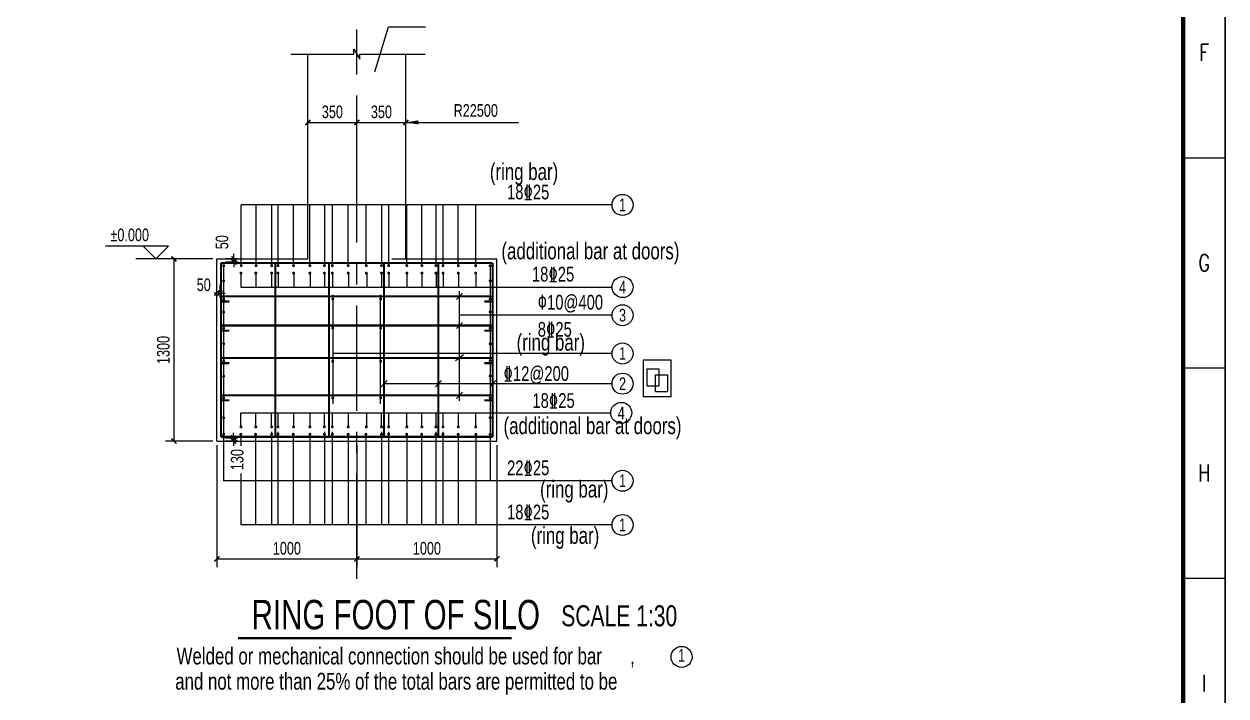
# Model space of a CAD drawing. Extents: x 707031 to 850566, y -411673 to -233438.
# Drawn here: x 762555 to 791166, y -335358 to -319378 of the extents above; entities that cross this region are included whole.
import ezdxf
from ezdxf.enums import TextEntityAlignment as Align

# ---------------------------------------------------------------- set-up
doc = ezdxf.new("R2010")
doc.units = 0
doc.header["$LTSCALE"] = 2000
doc.header["$MEASUREMENT"] = 0
doc.linetypes.add('CENTER', pattern=[2, 1.25, -0.25, 0.25, -0.25])
doc.layers.get('0').update_dxf_attribs({"linetype": 'CONTINUOUS'})
doc.layers.get('DEFPOINTS').update_dxf_attribs({"linetype": 'CONTINUOUS'})
for name, color, linetype in [('2', 151, 'CENTER'), ('4', 2, 'CONTINUOUS'), ('5', 7, 'CONTINUOUS'), ('6', 1, 'CONTINUOUS'), ('S_01', 3, 'CONTINUOUS'), ('S_04', 2, 'CONTINUOUS'), ('S_05_DIMS', 7, 'CONTINUOUS'), ('TK', 1, 'CONTINUOUS')]:
    doc.layers.add(name, color=color, linetype=linetype)
doc.styles.add('KS', font='kstxt.shx', dxfattribs={"width": 0.75, "bigfont": 'kshz.shx'})
doc.styles.add('TK-HZ', font='txt.shx', dxfattribs={"width": 0.8, "bigfont": 'hztxt.shx'})
doc.dimstyles.new('KS100', dxfattribs={"dimtxt": 300, "dimasz": 120, "dimexe": 200, "dimexo": 100, "dimgap": 100, "dimtad": 1, "dimdec": 0, "dimzin": 14, "dimdsep": 46, "dimtxsty": 'KS', "dimblk": 'ARCHTICK', "dimcen": -900, "dimclrd": 7, "dimclre": 7, "dimclrt": 2, "dimadec": 0, "dimazin": 0, "dimtfac": 1, "dimtdec": 0, "dimtix": 1, "dimtmove": 2, "dimatfit": 2, "dimfxl": 1, "dimtfill": 1, "dimtfillclr": 256, "dimtolj": 1, "dimtzin": 14, "dimarcsym": 0})
doc.dimstyles.new('KS30', dxfattribs={"dimtxt": 300, "dimasz": 120, "dimexe": 200, "dimexo": 100, "dimgap": 100, "dimtad": 1, "dimdec": 0, "dimlfac": 0.3, "dimzin": 14, "dimdsep": 46, "dimtxsty": 'KS', "dimblk": 'ARCHTICK', "dimcen": -900, "dimclrd": 7, "dimclre": 7, "dimclrt": 2, "dimadec": 0, "dimazin": 0, "dimtfac": 1, "dimtdec": 0, "dimtix": 1, "dimtmove": 2, "dimatfit": 2, "dimfxl": 1, "dimtolj": 1, "dimtzin": 14, "dimarcsym": 0})

# ---------------------------------------------------------------- blocks, each defined once
blk = doc.blocks.new('A1-1')
at = {"layer": 'TK', "color": 7}
for p, q in [((83100, 29700), (84100, 29700)), ((83100, 24700), (84100, 24700)), ((83100, 19700), (84100, 19700))]:
    blk.add_line(p, q, dxfattribs=at)
for points, const_width in [([(0, 0), (84100, 0), (84100, 59400), (3.637978807091713e-12, 59400)], 35), ([(2500, 999.9999999999997), (83100, 999.9999999999997), (83100, 58400), (2500.000000000004, 58400)], 100)]:
    blk.add_lwpolyline(points, close=True, dxfattribs=dict(at, const_width=const_width))
at = {"layer": 'TK', "color": 7, "style": 'TK-HZ', "width": 0.75}
for s, p in [('F', (83600, 32200)), ('G', (83600, 27200)), ('H', (83600, 22200)), ('I', (83600, 17200))]:
    blk.add_text(s, height=400, dxfattribs=at).set_placement(p, align=Align.MIDDLE_CENTER)
blk = doc.blocks.new('_ArchTick')
at = {"color": 0, "linetype": 'ByBlock', "const_width": 0.3}
blk.add_lwpolyline([(-0.5, -0.5), (0.5, 0.5)], dxfattribs=at)
blk = doc.blocks.new('*D166')
at = {"layer": '5', "color": 7, "lineweight": -2, "transparency": 16777216}
for p, q in [((770479.0553980155, -322523.2630632911), (770479.0553980155, -321517.5912833813)), ((771645.7220646773, -322361.770521873), (771645.7220646773, -321517.5912833813)), ((770479.0553980155, -321717.5912833813), (771645.7220646773, -321717.5912833813))]:
    blk.add_line(p, q, dxfattribs=at)
at = {"layer": 'DEFPOINTS', "color": 0, "transparency": 16777216}
for p in [(771645.7220646773, -321717.5912833813), (770479.0553980155, -322623.2630632911), (771645.7220646773, -322461.770521873)]:
    blk.add_point(p, dxfattribs=at)
at = {"layer": '5', "color": 7, "lineweight": -2, "transparency": 16777216, "xscale": 120, "yscale": 120, "zscale": 120, "rotation": 180}
blk.add_blockref('_ArchTick', (770479.0553980155, -321717.5912833813), dxfattribs=at)
at = {"layer": '5', "color": 7, "lineweight": -2, "transparency": 16777216, "xscale": 120, "yscale": 120, "zscale": 120}
blk.add_blockref('_ArchTick', (771645.7220646773, -321717.5912833813), dxfattribs=at)
at = {"layer": '5', "color": 2, "transparency": 16777216, "insert": (771062.3887313465, -321467.5912833813), "char_height": 300, "attachment_point": 5, "style": 'KS'}
blk.add_mtext('\\A1;350', dxfattribs=at)
blk = doc.blocks.new('*D167')
at = {"layer": '5', "color": 7, "lineweight": -2, "transparency": 16777216}
for p, q in [((769312.3887313537, -322361.770521873), (769312.3887313537, -321517.5912833813)), ((770479.0553980155, -322523.2630632911), (770479.0553980155, -321517.5912833813)), ((769312.3887313537, -321717.5912833813), (770479.0553980155, -321717.5912833813))]:
    blk.add_line(p, q, dxfattribs=at)
at = {"layer": 'DEFPOINTS', "color": 0, "transparency": 16777216}
for p in [(770479.0553980155, -321717.5912833813), (769312.3887313537, -322461.770521873), (770479.0553980155, -322623.2630632911)]:
    blk.add_point(p, dxfattribs=at)
at = {"layer": '5', "color": 7, "lineweight": -2, "transparency": 16777216, "xscale": 120, "yscale": 120, "zscale": 120, "rotation": 180}
blk.add_blockref('_ArchTick', (769312.3887313537, -321717.5912833813), dxfattribs=at)
at = {"layer": '5', "color": 7, "lineweight": -2, "transparency": 16777216, "xscale": 120, "yscale": 120, "zscale": 120}
blk.add_blockref('_ArchTick', (770479.0553980155, -321717.5912833813), dxfattribs=at)
at = {"layer": '5', "color": 2, "transparency": 16777216, "insert": (769895.7220646846, -321467.5912833813), "char_height": 300, "attachment_point": 5, "style": 'KS'}
blk.add_mtext('\\A1;350', dxfattribs=at)
blk = doc.blocks.new('*D168')
at = {"layer": '5', "color": 7, "lineweight": -2, "transparency": 16777216}
for p, q in [((767145.7220646872, -329396.4166372758), (767145.7220646872, -332298.5459236788)), ((770479.0553980155, -329396.4166372758), (770479.0553980155, -332298.5459236788)), ((767145.7220646872, -332098.5459236788), (770479.0553980155, -332098.5459236788))]:
    blk.add_line(p, q, dxfattribs=at)
at = {"layer": 'DEFPOINTS', "color": 0, "transparency": 16777216}
for p in [(767145.7220646872, -329296.4166372758), (770479.0553980155, -329296.4166372758), (770479.0553980155, -332098.5459236788)]:
    blk.add_point(p, dxfattribs=at)
at = {"layer": '5', "color": 7, "lineweight": -2, "transparency": 16777216, "xscale": 120, "yscale": 120, "zscale": 120, "rotation": 180}
blk.add_blockref('_ArchTick', (767145.7220646872, -332098.5459236788), dxfattribs=at)
at = {"layer": '5', "color": 7, "lineweight": -2, "transparency": 16777216, "xscale": 120, "yscale": 120, "zscale": 120}
blk.add_blockref('_ArchTick', (770479.0553980155, -332098.5459236788), dxfattribs=at)
at = {"layer": '5', "color": 2, "transparency": 16777216, "insert": (768812.3887313514, -331848.5459236788), "char_height": 300, "attachment_point": 5, "style": 'KS'}
blk.add_mtext('\\A1;1000', dxfattribs=at)
blk = doc.blocks.new('*D169')
at = {"layer": '5', "color": 7, "lineweight": -2, "transparency": 16777216}
for p, q in [((767045.7220646872, -324963.0833039424), (765922.4883596285, -324963.0833039424)), ((766122.4883596285, -324963.0833039424), (766122.4883596285, -329296.4166372758)), ((767045.7220646872, -329296.4166372758), (765922.4883596285, -329296.4166372758))]:
    blk.add_line(p, q, dxfattribs=at)
at = {"layer": 'DEFPOINTS', "color": 0, "transparency": 16777216}
for p in [(767145.7220646872, -324963.0833039424), (766122.4883596285, -329296.4166372758), (767145.7220646872, -329296.4166372758)]:
    blk.add_point(p, dxfattribs=at)
at = {"layer": '5', "color": 7, "lineweight": -2, "transparency": 16777216, "xscale": 120, "yscale": 120, "zscale": 120}
for p, rotation in [((766122.4883596285, -324963.0833039424), 90), ((766122.4883596285, -329296.4166372758), 270)]:
    blk.add_blockref('_ArchTick', p, dxfattribs=dict(at, rotation=rotation))
at = {"layer": '5', "color": 2, "transparency": 16777216, "insert": (765872.4883596286, -327129.749970609), "char_height": 300, "attachment_point": 5, "rotation": 90, "style": 'KS'}
blk.add_mtext('\\A1;1300', dxfattribs=at)
blk = doc.blocks.new('*D170')
at = {"layer": '5', "color": 7, "lineweight": -2, "transparency": 16777216}
for p, q in [((770479.0553980155, -329396.4166372758), (770479.0553980155, -332298.5459236788)), ((773812.3887313439, -329396.4166372758), (773812.3887313439, -332298.5459236788)), ((770479.0553980155, -332098.5459236788), (773812.3887313439, -332098.5459236788))]:
    blk.add_line(p, q, dxfattribs=at)
at = {"layer": 'DEFPOINTS', "color": 0, "transparency": 16777216}
for p in [(770479.0553980155, -329296.4166372758), (773812.3887313439, -329296.4166372758), (773812.3887313439, -332098.5459236788)]:
    blk.add_point(p, dxfattribs=at)
at = {"layer": '5', "color": 7, "lineweight": -2, "transparency": 16777216, "xscale": 120, "yscale": 120, "zscale": 120, "rotation": 180}
blk.add_blockref('_ArchTick', (770479.0553980155, -332098.5459236788), dxfattribs=at)
at = {"layer": '5', "color": 7, "lineweight": -2, "transparency": 16777216, "xscale": 120, "yscale": 120, "zscale": 120}
blk.add_blockref('_ArchTick', (773812.3887313439, -332098.5459236788), dxfattribs=at)
at = {"layer": '5', "color": 2, "transparency": 16777216, "insert": (772145.7220646797, -331848.5459236788), "char_height": 300, "attachment_point": 5, "style": 'KS'}
blk.add_mtext('\\A1;1000', dxfattribs=at)
blk = doc.blocks.new('ARROWELD')
at = {"color": 7}
blk.add_solid([(3, -0.5), (3, 0.5), (0, 0)], dxfattribs=at)
blk = doc.blocks.new('*D171')
at = {"layer": 'DEFPOINTS', "color": 0, "transparency": 16777216}
for p in [(767753.0662757823, -324963.0833039424), (767552.303509393, -325037.8453374477), (767753.0662757822, -325037.8453374477)]:
    blk.add_point(p, dxfattribs=at)
at = {"layer": 'S_05_DIMS', "color": 7, "lineweight": -2, "transparency": 16777216}
for p, q in [((767653.0662757823, -324963.0833039424), (767352.303509393, -324963.0833039424)), ((767552.303509393, -324963.0833039424), (767552.303509393, -324843.0833039424)), ((767552.303509393, -324963.0833039424), (767552.303509393, -325037.8453374477)), ((767653.0662757822, -325037.8453374477), (767352.303509393, -325037.8453374477)), ((767552.303509393, -325037.8453374477), (767552.303509393, -325157.8453374477))]:
    blk.add_line(p, q, dxfattribs=at)
at = {"layer": 'S_05_DIMS', "color": 7, "lineweight": -2, "transparency": 16777216, "xscale": 120, "yscale": 120, "zscale": 120, "rotation": 90}
blk.add_blockref('_ArchTick', (767552.303509393, -325037.8453374477), dxfattribs=at)
at = {"layer": 'S_05_DIMS', "color": 2, "transparency": 16777216, "insert": (767269.303509393, -324566.2171129127), "char_height": 300, "attachment_point": 5, "rotation": 90, "style": 'KS', "bg_fill": 3, "box_fill_scale": 1.25, "bg_fill_color": 256, "bg_fill_true_color": 13158600, "bg_fill_transparency": 0}
blk.add_mtext('\\A1;50', dxfattribs=at)
at = {"layer": 'S_05_DIMS', "color": 7, "lineweight": -2, "transparency": 16777216, "xscale": 120, "yscale": 120, "zscale": 120, "rotation": 270}
blk.add_blockref('_ArchTick', (767552.303509393, -324963.0833039424), dxfattribs=at)
blk = doc.blocks.new('*D172')
at = {"layer": 'DEFPOINTS', "color": 0, "transparency": 16777216}
for p in [(767145.7220646872, -325978.7403181276), (767220.4352232353, -325978.7403181277)]:
    blk.add_point(p, dxfattribs=at)
at = {"layer": 'S_05_DIMS', "color": 7, "lineweight": -2, "transparency": 16777216}
for p, q in [((767145.7220646872, -325878.7403181276), (767145.7220646872, -325577.9775517384)), ((767220.4352232353, -325878.7403181277), (767220.4352232353, -325577.9775517384)), ((767145.7220646872, -325777.9775517384), (767025.7220646872, -325777.9775517384)), ((767220.4352232353, -325777.9775517384), (767340.4352232353, -325777.9775517384))]:
    blk.add_line(p, q, dxfattribs=at)
at = {"layer": 'S_05_DIMS', "color": 2, "transparency": 16777216, "insert": (766832.6409030908, -325580.9775517384), "char_height": 300, "attachment_point": 5, "style": 'KS', "bg_fill": 3, "box_fill_scale": 1.25, "bg_fill_color": 256, "bg_fill_true_color": 13158600, "bg_fill_transparency": 0}
blk.add_mtext('\\A1;50', dxfattribs=at)
at = {"layer": 'DEFPOINTS', "color": 0, "transparency": 16777216}
blk.add_point((767145.7220646872, -325777.9775517384), dxfattribs=at)
at = {"layer": 'S_05_DIMS', "color": 7, "lineweight": -2, "transparency": 16777216}
blk.add_line((767220.4352232353, -325777.9775517384), (767145.7220646872, -325777.9775517384), dxfattribs=at)
at = {"layer": 'S_05_DIMS', "color": 7, "lineweight": -2, "transparency": 16777216, "xscale": 120, "yscale": 120, "zscale": 120}
blk.add_blockref('_ArchTick', (767145.7220646872, -325777.9775517384), dxfattribs=at)
at = {"layer": 'S_05_DIMS', "color": 7, "lineweight": -2, "transparency": 16777216, "xscale": 120, "yscale": 120, "zscale": 120, "rotation": 180}
blk.add_blockref('_ArchTick', (767220.4352232353, -325777.9775517384), dxfattribs=at)
blk = doc.blocks.new('*D173')
at = {"layer": 'DEFPOINTS', "color": 0, "transparency": 16777216}
for p in [(767544.1555634725, -329223.5602879584), (767744.9183298616, -329223.5602879584)]:
    blk.add_point(p, dxfattribs=at)
at = {"layer": 'S_05_DIMS', "color": 7, "lineweight": -2, "transparency": 16777216}
for p, q in [((767644.9183298616, -329223.5602879584), (767344.1555634725, -329223.5602879584)), ((767644.9183298616, -329296.4166372758), (767344.1555634725, -329296.4166372758)), ((767544.1555634725, -329223.5602879584), (767544.1555634725, -329103.5602879584)), ((767544.1555634725, -329296.4166372758), (767544.1555634725, -329416.4166372758))]:
    blk.add_line(p, q, dxfattribs=at)
at = {"layer": 'S_05_DIMS', "color": 2, "transparency": 16777216, "insert": (767629.47527233, -329738.0865587259), "char_height": 300, "attachment_point": 5, "rotation": 90, "style": 'KS', "bg_fill": 3, "box_fill_scale": 1.25, "bg_fill_color": 256, "bg_fill_true_color": 13158600, "bg_fill_transparency": 0}
blk.add_mtext('\\A1;130', dxfattribs=at)
at = {"layer": 'DEFPOINTS', "color": 0, "transparency": 16777216}
blk.add_point((767744.9183298616, -329296.4166372758), dxfattribs=at)
at = {"layer": 'S_05_DIMS', "color": 7, "lineweight": -2, "transparency": 16777216}
blk.add_line((767544.1555634725, -329296.4166372758), (767544.1555634725, -329223.5602879584), dxfattribs=at)
at = {"layer": 'S_05_DIMS', "color": 7, "lineweight": -2, "transparency": 16777216, "xscale": 120, "yscale": 120, "zscale": 120}
for p, rotation in [((767544.1555634725, -329223.5602879584), 270), ((767544.1555634725, -329296.4166372758), 90)]:
    blk.add_blockref('_ArchTick', p, dxfattribs=dict(at, rotation=rotation))

msp = doc.modelspace()

# ---------------------------------------------------------------- linework, layer by layer
for p, q in [((768902.8538264323, -320093.2334811488), (770407.0695984496, -320093.2334811488)), ((770407.0695984496, -319973.233481149), (770547.0695984496, -320213.2334811488)), ((770407.0695984496, -320093.2334811488), (770407.0695984496, -319973.233481149)), ((770547.0695984496, -320213.2334811488), (770547.0695984496, -320093.2334811488)), ((770547.0695984496, -320093.2334811488), (772100.4506077806, -320093.2334811488)), ((771643.6794214073, -321717.2508428363), (774322.9027125213, -321717.2508428363))]:
    msp.add_line(p, q)
at = {"layer": '2'}
msp.add_line((770479.0553980155, -332574.9157222497), (770479.0553980155, -319509.8722650742), dxfattribs=at)
at = {"layer": '6', "const_width": 50}
for points in [[(767245.7220646872, -325063.0833039424), (773712.3887313439, -325063.0833039424)], [(767245.7220646872, -329196.4166372758), (767245.7220646872, -325063.0833039424)], [(768539.0553980155, -329196.4166372758), (768539.0553980155, -325063.0833039424)], [(769813.5521871282, -329196.4166372758), (769813.5521871282, -325063.0833039424)], [(771125.7220646872, -329196.4166372758), (771125.7220646872, -325063.0833039424)], [(772419.0553980155, -329196.4166372758), (772419.0553980155, -325063.0833039424)], [(773712.3887313439, -329196.4166372758), (773712.3887313439, -325063.0833039424)], [(767245.7220646872, -325855.1656639467), (773712.3887313439, -325855.1656639467)], [(767245.7220646872, -325977.2997397371), (767445.7220646872, -325977.2997397371)], [(773512.3887313439, -325977.2997397371), (773712.3887313439, -325977.2997397371)], [(767245.7220646872, -326547.5920020572), (773712.3887313439, -326547.5920020572)], [(767245.7220646872, -326669.7260778474), (767445.7220646872, -326669.7260778474)], [(773512.3887313439, -326669.7260778474), (773712.3887313439, -326669.7260778474)], [(767245.7220646872, -327318.4569501792), (773712.3887313439, -327318.4569501797)], [(767245.7220646872, -327443.3837966222), (767445.7220646872, -327443.3837966222)], [(773512.3887313439, -327443.3837966222), (773712.3887313439, -327443.3837966222)], [(767245.7220646872, -328207.9608308712), (773712.3887313439, -328207.9608308712)], [(767245.7220646872, -328330.0949066616), (767445.7220646872, -328330.0949066616)], [(773512.3887313439, -328330.0949066616), (773712.3887313439, -328330.0949066616)], [(767245.7220646872, -329196.4166372758), (773712.3887313439, -329196.4166372758)]]:
    msp.add_lwpolyline(points, dxfattribs=at)
at = {"layer": '6', "const_width": 35}
for points in [[(767288.9360955192, -325124.5758453606, 1), (767323.9360955043, -325124.5758453606, 1)], [(767736.5574319346, -325301.092767838, -0.9999999999999997), (767701.5574319346, -325301.092767838, -0.9999999999999999)], [(767743.3072151674, -325124.5758453606, -0.9999999999999998), (767708.3072151674, -325124.5758453606, -0.9999999999999999)], [(768088.9751561119, -325301.092767838, -0.9999999999999997), (768053.9751561119, -325301.092767838, -0.9999999999999999)], [(768095.7249393447, -325124.5758453606, -0.9999999999999999), (768060.7249393447, -325124.5758453606, -1)], [(768431.5796215965, -325124.5758453606, 1), (768466.5796215965, -325124.5758453606, 1)], [(768431.5796215965, -325301.0927678382, 1), (768466.5796215965, -325301.0927678382, 1)], [(768582.2694288476, -325124.5758453606, 1), (768617.2694288476, -325124.5758453606, 1)], [(768582.2694288476, -325301.0927678382, 1), (768617.2694288476, -325301.0927678382, 1)], [(768989.2561784072, -325124.5758453606, -1), (768954.2561784072, -325124.5758453606, -0.9999999999999999)], [(768989.2561784072, -325301.092767838, -1), (768954.2561784072, -325301.092767838, -0.9999999999999999)], [(769376.8837714328, -325124.5758453606, -0.9999999999999998), (769341.8837714328, -325124.5758453606, -1)], [(769376.8837714328, -325301.092767838, -1), (769341.8837714328, -325301.092767838, -0.9999999999999999)], [(769687.2398664935, -325124.5758453606, 1), (769722.2398664935, -325124.5758453606, 1)], [(769687.2398664935, -325301.0927678382, 1), (769722.2398664935, -325301.0927678382, 1)], [(769875.6027621909, -325124.5758453606, 1), (769910.602762176, -325124.5758453606, 1)], [(769875.6027621909, -325301.0927678382, 1), (769910.602762176, -325301.0927678382, 1)], [(770289.5825152679, -325124.5758453606, -0.9999999999999998), (770254.5825152679, -325124.5758453606, -0.9999999999999999)], [(770289.5825152679, -325301.092767838, -0.9999999999999998), (770254.5825152679, -325301.092767838, -0.9999999999999999)], [(770719.7872615738, -325124.5758453606, -0.9999999999999999), (770684.7872615887, -325124.5758453606, -1)], [(770719.7872615738, -325301.092767838, -0.9999999999999998), (770684.7872615887, -325301.092767838, -0.9999999999999999)], [(771082.5080338551, -325124.5758453606, -1), (771047.5080338402, -325124.5758453606, -1)], [(771082.5080338551, -325301.0927678382, -1), (771047.5080338402, -325301.0927678382, -1)], [(771252.0343853219, -325124.5758453606, -1), (771217.0343853219, -325124.5758453606, -1)], [(771252.0343853219, -325301.0927678382, -1), (771217.0343853219, -325301.0927678382, -1)], [(771685.4965370579, -325124.5758453606, -0.9999999999999998), (771650.4965370728, -325124.5758453606, -0.9999999999999999)], [(771685.4965370579, -325301.092767838, -0.9999999999999996), (771650.4965370728, -325301.092767838, -0.9999999999999999)], [(772043.9938781692, -325124.5758453606, -0.9999999999999999), (772008.9938781692, -325124.5758453606, -1)], [(772043.9938781692, -325301.0927678382, -0.9999999999999996), (772008.9938781692, -325301.0927678382, -0.9999999999999999)], [(772375.8413671835, -325124.5758453606, -1), (772340.8413671835, -325124.5758453606, -1)], [(772375.8413671835, -325301.0927678382, -1), (772340.8413671835, -325301.0927678382, -1)], [(772545.3677186503, -325124.5758453606, -1), (772510.3677186503, -325124.5758453606, -1)], [(772545.3677186503, -325301.0927678382, -1), (772510.3677186503, -325301.0927678382, -1)], [(772875.0050217642, -325124.5758453606, 0.9999999999999998), (772910.0050217642, -325124.5758453606, 1)], [(772875.0050217642, -325301.092767838, 0.9999999999999998), (772910.0050217642, -325301.092767838, 1)], [(773288.7240124776, -325124.5758453606, 0.9999999999999998), (773323.7240124776, -325124.5758453606, 0.9999999999999999)], [(773288.7240124776, -325301.092767838, 0.9999999999999998), (773323.7240124776, -325301.092767838, 1)], [(773669.1747005119, -325124.5758453606, -1), (773634.1747005119, -325124.5758453606, -1)], [(767288.9360955192, -325485.0310858696, 1), (767323.9360955043, -325485.0310858696, 1)], [(773669.1747005119, -325485.0310858696, -1), (773634.1747005119, -325485.0310858696, -1)], [(767288.9360955192, -325917.6243886257, 1), (767323.9360955043, -325917.6243886257, 1)], [(769885.7989934965, -325917.0669484898, -0.9999999999999999), (769920.7989934965, -325917.0669484898, -1)], [(771062.1155712141, -325917.0669484898, 0.9999999999999999), (771027.1155712141, -325917.0669484898, 1)], [(773669.1747005119, -325917.6243886257, -1), (773634.1747005119, -325917.6243886257, -1)], [(767288.9360955192, -326227.1865021442, 1), (767323.9360955043, -326227.1865021442, 1)], [(773669.1747005119, -326227.1865021442, -1), (773634.1747005119, -326227.1865021442, -1)], [(767288.9360955192, -326610.050726736, 1), (767323.9360955043, -326610.050726736, 1)], [(769885.7989934965, -326609.4932866001, -0.9999999999999999), (769920.7989934965, -326609.4932866001, -1)], [(771062.1155712141, -326609.4932866001, 0.9999999999999999), (771027.1155712141, -326609.4932866001, 1)], [(773669.1747005119, -326610.050726736, -1), (773634.1747005119, -326610.050726736, -1)], [(767288.9360955192, -326984.2654114594, 1), (767323.9360955043, -326984.2654114594, 1)], [(773669.1747005119, -326984.2654114594, -1), (773634.1747005119, -326984.2654114594, -1)], [(767288.9360955192, -327383.7084455108, 1), (767323.9360955043, -327383.7084455108, 1)], [(769885.7989934965, -327399.8807958345, -0.9999999999999999), (769920.7989934965, -327399.8807958345, -1)], [(771062.1155712141, -327399.8807958345, 0.9999999999999999), (771027.1155712141, -327399.8807958345, 1)], [(773669.1747005119, -327383.7084455108, -1), (773634.1747005119, -327383.7084455108, -1)], [(767288.9360955192, -327751.7714242578, 1), (767323.9360955043, -327751.7714242578, 1)], [(773669.1747005119, -327751.7714242578, -1), (773634.1747005119, -327751.7714242578, -1)], [(767288.9360955192, -328270.4195555497, 1), (767323.9360955043, -328270.4195555497, 1)], [(769885.7989934965, -328269.8621154138, -0.9999999999999999), (769920.7989934965, -328269.8621154138, -1)], [(771062.1155712141, -328269.8621154138, 0.9999999999999999), (771027.1155712141, -328269.8621154138, 1)], [(773669.1747005119, -328270.4195555497, -1), (773634.1747005119, -328270.4195555497, -1)], [(767288.9360955192, -328740.4054138373, 1), (767323.9360955043, -328740.4054138373, 1)], [(773669.1747005119, -328740.4054138373, -1), (773634.1747005119, -328740.4054138373, -1)], [(767736.5574319346, -328958.40717338, 0.9999999999999997), (767701.5574319346, -328958.40717338, 0.9999999999999999)], [(768088.9751561119, -328958.40717338, 0.9999999999999997), (768053.9751561119, -328958.40717338, 0.9999999999999999)], [(768431.5796215965, -328958.4071733797, -1), (768466.5796215965, -328958.4071733797, -1)], [(768582.2694288476, -328958.4071733797, -1), (768617.2694288476, -328958.4071733797, -1)], [(768989.2561784072, -328958.40717338, 1), (768954.2561784072, -328958.40717338, 0.9999999999999999)], [(769376.8837714328, -328958.40717338, 1), (769341.8837714328, -328958.40717338, 0.9999999999999999)], [(769687.2398664935, -328958.4071733797, -1), (769722.2398664935, -328958.4071733797, -1)], [(769875.6027621909, -328958.4071733797, -1), (769910.602762176, -328958.4071733797, -1)], [(770289.5825152679, -328958.40717338, 0.9999999999999998), (770254.5825152679, -328958.40717338, 0.9999999999999999)], [(770719.7872615738, -328958.40717338, 0.9999999999999998), (770684.7872615887, -328958.40717338, 0.9999999999999999)], [(771082.5080338551, -328958.4071733797, 1), (771047.5080338402, -328958.4071733797, 1)], [(771252.0343853219, -328958.4071733797, 1), (771217.0343853219, -328958.4071733797, 1)], [(771685.4965370579, -328958.40717338, 0.9999999999999996), (771650.4965370728, -328958.40717338, 0.9999999999999999)], [(772043.9938781692, -328958.4071733797, 0.9999999999999996), (772008.9938781692, -328958.4071733797, 0.9999999999999999)], [(772375.8413671835, -328958.4071733797, 1), (772340.8413671835, -328958.4071733797, 1)], [(772545.3677186503, -328958.4071733797, 1), (772510.3677186503, -328958.4071733797, 1)], [(772875.0050217642, -328958.40717338, -0.9999999999999998), (772910.0050217642, -328958.40717338, -1)], [(773288.7240124776, -328958.40717338, -0.9999999999999998), (773323.7240124776, -328958.40717338, -1)], [(767288.9360955192, -329134.9240958576, -0.9999999999999999), (767323.9360955043, -329134.9240958576, -1)], [(767732.8477549537, -329134.9240958576, 0.9999999999999998), (767697.8477549537, -329134.9240958576, 0.9999999999999999)], [(768085.5581048264, -329134.9240958576, 0.9999999999999999), (768050.5581048413, -329134.9240958576, 1)], [(768431.5796215965, -329134.9240958576, -0.9999999999999999), (768466.5796215965, -329134.9240958576, -1)], [(768582.2694288476, -329134.9240958576, -0.9999999999999999), (768617.2694288476, -329134.9240958576, -1)], [(768981.285308881, -329134.9240958576, 1), (768946.2853088959, -329134.9240958576, 1)], [(769378.8920743151, -329134.9240958576, 0.9999999999999999), (769343.8920743151, -329134.9240958576, 1)], [(769687.2398664935, -329134.9240958576, -0.9999999999999999), (769722.2398664935, -329134.9240958576, -1)], [(769875.6027621909, -329134.9240958576, -0.9999999999999999), (769910.602762176, -329134.9240958576, -1)], [(770287.7174589916, -329134.9240958576, 0.9999999999999998), (770252.7174589916, -329134.9240958576, 1)], [(770709.6204270704, -329134.9240958576, 0.9999999999999999), (770674.6204270704, -329134.9240958576, 1)], [(771082.5080338551, -329134.9240958576, 0.9999999999999999), (771047.5080338402, -329134.9240958576, 1)], [(771252.0343853219, -329134.9240958576, 0.9999999999999999), (771217.0343853219, -329134.9240958576, 1)], [(771682.04037313, -329134.9240958576, 0.9999999999999998), (771647.0403731449, -329134.9240958576, 1)], [(772037.5503875597, -329134.9240958576, 0.9999999999999997), (772002.5503875597, -329134.9240958576, 1)], [(772375.8413671835, -329134.9240958576, 0.9999999999999999), (772340.8413671835, -329134.9240958576, 1)], [(772545.3677186503, -329134.9240958576, 0.9999999999999999), (772510.3677186503, -329134.9240958576, 1)], [(772872.5526911898, -329134.9240958576, -0.9999999999999999), (772907.5526911898, -329134.9240958576, -1)], [(773294.4556592687, -329134.9240958576, -1), (773329.4556592687, -329134.9240958576, -1)], [(773669.1747005119, -329134.9240958576, 0.9999999999999999), (773634.1747005119, -329134.9240958576, 1)]]:
    msp.add_lwpolyline(points, format="xyb", close=True, dxfattribs=at)
at = {"layer": 'S_01'}
for p, q in [((769312.3887313538, -324963.0833039424), (769312.3887313538, -320093.2334811488)), ((771645.7220646773, -324963.0833039424), (771645.7220646773, -320093.2334811488)), ((767145.7220646872, -329296.4166372758), (767145.7220646872, -324963.0833039424)), ((767145.7220646872, -324963.0833039424), (769312.3887313538, -324963.0833039424)), ((771312.3887313439, -324963.0833039424), (773812.3887313439, -324963.0833039424)), ((773812.3887313439, -329296.4166372758), (773812.3887313439, -324963.0833039424)), ((767145.7220646872, -329296.4166372758), (773812.3887313439, -329296.4166372758)), ((767145.7220646872, -329296.4166372758), (773812.3887313439, -329296.4166372758))]:
    msp.add_line(p, q, dxfattribs=at)
at = {"layer": 'S_04'}
for p, q in [((770903.6209696068, -320515.6865851454), (771231.7472548767, -319446.6569807637)), ((771231.7472548767, -319446.6569807637), (772111.9577448948, -319446.6569807637)), ((776551.5364938958, -323680.6300807438), (767725.8072151674, -323680.6300807438)), ((767725.8072151674, -325124.5758453606), (767725.8072151674, -323680.6300807438)), ((768078.2249393596, -325124.5758453606), (768078.2249393596, -323680.6300807438)), ((768449.0796215965, -323680.6300807438), (768449.0796215965, -325124.5758453606)), ((768599.7694288476, -323680.6300807438), (768599.7694288476, -325124.5758453606)), ((768971.7561784072, -325124.5758453606), (768971.7561784072, -323680.6300807438)), ((769359.3837714328, -325124.5758453606), (769359.3837714328, -323680.6300807438)), ((769704.7398664935, -323680.6300807438), (769704.7398664935, -325124.5758453606)), ((769893.102762176, -323680.6300807438), (769893.102762176, -325124.5758453606)), ((770272.0825152679, -325124.5758453606), (770272.0825152679, -323680.6300807438)), ((770702.2872615887, -325124.5758453606), (770702.2872615887, -323680.6300807438)), ((771065.0080338551, -323680.6300807438), (771065.0080338551, -325124.5758453606)), ((771234.5343853219, -323680.6300807438), (771234.5343853219, -325124.5758453606)), ((771667.9965370728, -325124.5758453606), (771667.9965370728, -323680.6300807438)), ((772026.4938781692, -325124.5758453606), (772026.4938781692, -323680.6300807438)), ((772358.3413671835, -323680.6300807438), (772358.3413671835, -325124.5758453606)), ((772527.8677186503, -323680.6300807438), (772527.8677186503, -325124.5758453606)), ((772892.5050217642, -325124.5758453606), (772892.5050217642, -323680.6300807438)), ((773306.2240124776, -325124.5758453606), (773306.2240124776, -323680.6300807438)), ((766122.4883596285, -324963.0833039424), (765216.2311652286, -324963.0833039424)), ((767306.4360955043, -325124.5758453606), (767306.4360955043, -330240.8353496943)), ((767719.0574319346, -325301.092767838), (767719.0574319346, -325634.0760892365)), ((768071.4751561268, -325301.092767838), (768071.4751561268, -325634.0760892365)), ((768444.8712496741, -325301.092767838), (768444.8712496741, -325634.0760892365)), ((768600.6473584159, -325301.092767838), (768600.6473584159, -325634.0760892365)), ((768977.3068848981, -325301.092767838), (768977.3068848981, -325634.0760892365)), ((769364.9344779386, -325301.092767838), (769364.9344779386, -325634.0760892365)), ((769705.2425671502, -325301.092767838), (769705.2425671502, -325634.0760892365)), ((769898.7826581432, -325301.092767838), (769898.7826581432, -325634.0760892365)), ((770282.2519790365, -325301.092767838), (770282.2519790365, -325634.0760892365)), ((770712.4567253573, -325301.092767838), (770712.4567253573, -325634.0760892365)), ((771064.744656129, -325301.092767838), (771064.744656129, -325634.0760892365)), ((771239.4027560039, -325301.092767838), (771239.4027560039, -325634.0760892365)), ((771668.0688663109, -325301.092767838), (771668.0688663109, -325634.0760892365)), ((772026.5662074073, -325301.0927678382), (772026.5662074073, -325634.0760892365)), ((772362.6713010354, -325301.092767838), (772362.6713010354, -325634.0760892365)), ((772532.1976524873, -325301.092767838), (772532.1976524873, -325634.0760892365)), ((772894.1482690258, -325301.092767838), (772894.1482690258, -325634.0760892365)), ((773307.8672597392, -325301.092767838), (773307.8672597392, -325634.0760892365)), ((773651.6747005268, -325124.5758453606), (773651.6747005268, -330240.8353496943)), ((767719.0574319346, -325634.0760892365), (776552.4702484144, -325634.0760892365)), ((769907.773292972, -325816.179165805), (769907.773292972, -328406.8717254768)), ((771033.8171699329, -325816.179165805), (771033.8171699329, -328406.8717254768)), ((772846.3121223433, -325928.1828792205), (772992.3465528919, -325782.1484486736)), ((772919.3293376102, -328343.0361307095), (772919.3293376102, -325733.9579125972)), ((776551.5364938958, -326302.3022085647), (772919.3293376102, -326302.3022085647)), ((772846.3121223433, -326620.6092173308), (772992.3465528919, -326474.5747867839)), ((776551.5364938958, -327213.6177701829), (769897.5770616664, -327213.6177701829)), ((773012.9787890033, -327245.4397349054), (772825.679886217, -327391.4741654539)), ((777292.4791576697, -327371.4538672231), (777292.4791576697, -328246.2064406864)), ((777957.794268532, -327371.4538672231), (777292.4791576697, -327371.4538672231)), ((777386.489107026, -327982.0988295415), (777386.489107026, -327579.9599795353)), ((777386.489107026, -327579.9599795353), (777669.1588813199, -327579.9599795353)), ((777669.1588813199, -327579.9599795353), (777669.1588813199, -327982.0988295415)), ((777957.794268532, -328246.2064406864), (777957.794268532, -327371.4538672231)), ((771052.7048494054, -328004.4539548184), (771198.739279954, -327858.4195242712)), ((772346.0381827338, -328004.4539548184), (772492.0726132824, -327858.4195242712)), ((773639.3715160771, -328004.4539548184), (773785.4059466256, -327858.4195242712)), ((777586.4644743635, -327718.2652485049), (777869.1342486723, -327718.2652485049)), ((777586.4644743635, -328120.4040985114), (777586.4644743635, -327718.2652485049)), ((777869.1342486723, -327718.2652485049), (777869.1342486723, -328120.4040985114)), ((776551.5364938958, -327931.4367395448), (771125.7220646872, -327931.4367395448)), ((772846.3121223433, -328280.9780461445), (772992.3465528919, -328134.9436155976)), ((777386.489107026, -327982.0988295415), (777669.1588813199, -327982.0988295415)), ((777586.4644743635, -328120.4040985114), (777869.1342486723, -328120.4040985114)), ((777957.794268532, -328246.2064406864), (777292.4791576697, -328246.2064406864)), ((767719.0574319346, -328625.4238519815), (776522.0257254227, -328625.4238519815)), ((767719.0574319346, -328958.40717338), (767719.0574319346, -328625.4238519815)), ((768071.4751561268, -328958.40717338), (768071.4751561268, -328625.4238519815)), ((768444.8712496741, -328958.40717338), (768444.8712496741, -328625.4238519815)), ((768600.6473584159, -328958.40717338), (768600.6473584159, -328625.4238519815)), ((768977.3068848981, -328958.40717338), (768977.3068848981, -328625.4238519815)), ((769364.9344779386, -328958.40717338), (769364.9344779386, -328625.4238519815)), ((769705.2425671502, -328958.40717338), (769705.2425671502, -328625.4238519815)), ((769898.7826581432, -328958.40717338), (769898.7826581432, -328625.4238519815)), ((770282.2519790365, -328958.40717338), (770282.2519790365, -328625.4238519815)), ((770712.4567253573, -328958.40717338), (770712.4567253573, -328625.4238519815)), ((771064.744656129, -328958.40717338), (771064.744656129, -328625.4238519815)), ((771239.4027560039, -328958.40717338), (771239.4027560039, -328625.4238519815)), ((771668.0688663109, -328958.40717338), (771668.0688663109, -328625.4238519815)), ((772026.5662074073, -328958.4071733797), (772026.5662074073, -328625.4238519815)), ((772362.6713010354, -328958.40717338), (772362.6713010354, -328625.4238519815)), ((772532.1976524873, -328958.40717338), (772532.1976524873, -328625.4238519815)), ((772894.1482690258, -328958.40717338), (772894.1482690258, -328625.4238519815)), ((773307.8672597392, -328958.40717338), (773307.8672597392, -328625.4238519815)), ((767715.3477549537, -329134.9240958576), (767715.3477549537, -331291.8183983773)), ((768068.0581048264, -329134.9240958576), (768068.0581048264, -331291.8183983773)), ((768449.0796215965, -329075.1532679686), (768449.0796215965, -331291.8183983773)), ((768599.7694288476, -329075.1532679686), (768599.7694288476, -331291.8183983773)), ((768963.7853088959, -329134.9240958576), (768963.7853088959, -331291.8183983773)), ((769361.3920743002, -329134.9240958576), (769361.3920743002, -331291.8183983773)), ((769704.7398664935, -329075.1532679686), (769704.7398664935, -331291.8183983773)), ((769893.102762176, -329075.1532679686), (769893.102762176, -331291.8183983773)), ((770270.2174589916, -329134.9240958576), (770270.2174589916, -331291.8183983773)), ((770692.1204270555, -329134.9240958576), (770692.1204270555, -331291.8183983773)), ((771065.0080338551, -329075.1532679686), (771065.0080338551, -331291.8183983773)), ((771234.5343853219, -329075.1532679686), (771234.5343853219, -331291.8183983773)), ((771664.5403731449, -329134.9240958576), (771664.5403731449, -331291.8183983773)), ((772020.0503875597, -329134.9240958576), (772020.0503875597, -331291.8183983773)), ((772358.3413671835, -329075.1532679686), (772358.3413671835, -331291.8183983773)), ((772527.8677186503, -329075.1532679686), (772527.8677186503, -331291.8183983773)), ((772890.0526912047, -329134.9240958576), (772890.0526912047, -331291.8183983773)), ((773311.9556592687, -329134.9240958576), (773311.9556592687, -331291.8183983773)), ((776551.5364938958, -330240.8353496943), (767306.4360955043, -330240.8353496943)), ((776551.5364938958, -331291.8183983773), (767715.3477549537, -331291.8183983773))]:
    msp.add_line(p, q, dxfattribs=at)
msp.add_lwpolyline([(765391.8951853795, -324663.0833039424), (765691.8951853795, -324963.0833039424), (765991.8951853795, -324663.0833039424), (764491.8951853795, -324663.0833039424)], dxfattribs=at)
at = {"layer": 'S_04', "const_width": 60}
msp.add_lwpolyline([(767651.196406434, -333985.4232807697), (774164.4259876113, -333985.4232807697)], dxfattribs=at)
at = {"layer": 'S_04'}
for centre in [(776801.5364938958, -323680.6300807438), (776802.4702484144, -325634.0760892365), (776801.5364938958, -326302.3022085647), (776801.5364938958, -327213.6177701829), (776801.5364938958, -327931.4367395448), (776772.0257254227, -328625.4238519815), (776801.5364938958, -330240.8353496943), (776801.5364938958, -331291.8183983773), (778207.6590340796, -334429.8205935156)]:
    msp.add_circle(centre, 250, dxfattribs=at)

# ---------------------------------------------------------------- block references
at = {"xscale": 100, "yscale": 100, "zscale": 100}
msp.add_blockref('ARROWELD', (771643.6794214073, -321717.2508428363), dxfattribs=at)
at = {"layer": 'TK', "color": 7}
msp.add_blockref('A1-1', (707048.5993878992, -352255.8131030805), dxfattribs=at)

# ---------------------------------------------------------------- texts
at = {"layer": '4', "style": 'KS', "width": 0.75}
msp.add_text('SCALE 1:30', height=500, dxfattribs=at).set_placement((775343.8768447752, -333701.8809244403))
at = {"layer": 'S_04', "style": 'KS', "width": 0.75}
for s, height, p in [('R22500', 300, (773308.4466772053, -321433.1569424219)), ('18%%13225', 350, (774556.0002948924, -323372.7285287507)), ('1', 300, (776801.5364938958, -323680.6300807438)), ('18%%13225', 350, (775148.934049411, -325326.1745372434)), ('4', 300, (776802.4702484144, -325634.0760892365)), ('%%13010@400', 350, (775559.169309376, -325994.4006565716)), ('3', 300, (776801.5364938958, -326302.3022085647)), (' 8%%13225', 350, (775140.6315679483, -326638.969074996)), ('1', 300, (776801.5364938958, -327213.6177701829)), ('%%13212@200', 350, (774748.2673483326, -327691.6817805792)), ('2', 300, (776801.5364938958, -327931.4367395448)), ('18%%13225', 350, (775159.8729436679, -328332.643347457)), ('4', 300, (776772.0257254227, -328625.4238519815)), ('22%%13225', 350, (774556.0002948924, -329932.9337977012)), ('1', 300, (776801.5364938958, -330240.8353496943)), ('18%%13225', 350, (774556.0002948924, -330983.9168463842)), ('1', 300, (776801.5364938958, -331291.8183983773)), ('1', 300, (778207.6590340796, -334393.4211018544))]:
    msp.add_text(s, height=height, dxfattribs=at).set_placement(p, align=Align.MIDDLE_CENTER)
for s, height, p in [('(ring bar)', 400, (773643.6230290753, -323088.6518773633)), ('%%p0.000', 300, (764612.3956010772, -324542.6285061373)), ('(additional bar at doors)', 400, (773919.3378209525, -324973.6634462174)), ('(ring bar)', 400, (774280.0706298694, -327146.0976309599)), ('(additional bar at doors)', 400, (773968.4493956377, -329131.0519907595)), ('(ring bar)', 400, (774838.9655607475, -330638.7172418399)), ('(ring bar)', 400, (774621.130483119, -331741.3201233416)), ('RING FOOT OF SILO', 700, (767972.9204763102, -333774.486475341)), ('Welded or mechanical connection should be used for bar      ,', 400, (766186.5831955734, -334608.9861456011)), ('and not more than 25%%% of the total bars are permitted to be', 400, (766153.2208668205, -335208.7762705774))]:
    msp.add_text(s, height=height, dxfattribs=at).set_placement(p)

# ---------------------------------------------------------------- dimensions: what is measured, and where the dimension line sits
at = {"layer": '5'}
for base, p1, p2, picture, middle in [((770479.0553980155, -321717.5912833813), (769312.3887313537, -322461.770521873), (770479.0553980155, -322623.2630632911), '*D167', (769895.7220646846, -321467.5912833813)), ((771645.7220646773, -321717.5912833813), (770479.0553980155, -322623.2630632911), (771645.7220646773, -322461.770521873), '*D166', (771062.3887313465, -321467.5912833813))]:
    dim = msp.add_linear_dim(base=base, p1=p1, p2=p2, dimstyle='KS30', override={"dimtxsty": 'KS'}, dxfattribs=at)
    dim.commit()
    dim.dimension.update_dxf_attribs({"geometry": picture, "text_midpoint": middle})
dim = msp.add_linear_dim(base=(766122.4883596285, -329296.4166372758), p1=(767145.7220646872, -324963.0833039424), p2=(767145.7220646872, -329296.4166372758), angle=90, text='1300', dimstyle='KS30', override={"dimtxsty": 'KS'}, dxfattribs=at)
dim.commit()
dim.dimension.update_dxf_attribs({"geometry": '*D169', "text_midpoint": (765872.4883596286, -327129.749970609)})
for base, p1, p2, picture, middle in [((770479.0553980155, -332098.5459236788), (767145.7220646872, -329296.4166372758), (770479.0553980155, -329296.4166372758), '*D168', (768812.3887313514, -331848.5459236788)), ((773812.3887313439, -332098.5459236788), (770479.0553980155, -329296.4166372758), (773812.3887313439, -329296.4166372758), '*D170', (772145.7220646797, -331848.5459236788))]:
    dim = msp.add_linear_dim(base=base, p1=p1, p2=p2, text='1000', dimstyle='KS30', dxfattribs=at)
    dim.commit()
    dim.dimension.update_dxf_attribs({"geometry": picture, "text_midpoint": middle})

# ---------------------------------------------------------------- next in the draw order: dimensions: what is measured, and where the dimension line sits
at = {"layer": 'S_05_DIMS'}
for base, p1, p2, angle, text, picture, middle in [((767552.303509393, -325037.8453374477), (767753.0662757823, -324963.0833039424), (767753.0662757822, -325037.8453374477), 90, '50', '*D171', (767269.303509393, -324566.2171129127)), ((767544.1555634725, -329223.5602879584), (767744.9183298616, -329296.4166372758), (767744.9183298616, -329223.5602879584), 270, '130', '*D173', (767629.47527233, -329738.0865587259))]:
    dim = msp.add_linear_dim(base=base, p1=p1, p2=p2, angle=angle, text=text, dimstyle='KS100', dxfattribs=at)
    dim.commit()
    dim.dimension.update_dxf_attribs({"geometry": picture, "text_midpoint": middle, "dimtype": 160})
dim = msp.add_linear_dim(base=(767145.7220646872, -325777.9775517384), p1=(767220.4352232353, -325978.7403181277), p2=(767145.7220646872, -325978.7403181276), text='50', dimstyle='KS100', dxfattribs=at)
dim.commit()
dim.dimension.update_dxf_attribs({"geometry": '*D172', "text_midpoint": (766832.6409030908, -325580.9775517384), "dimtype": 160})

doc.saveas('drawing.dxf')
